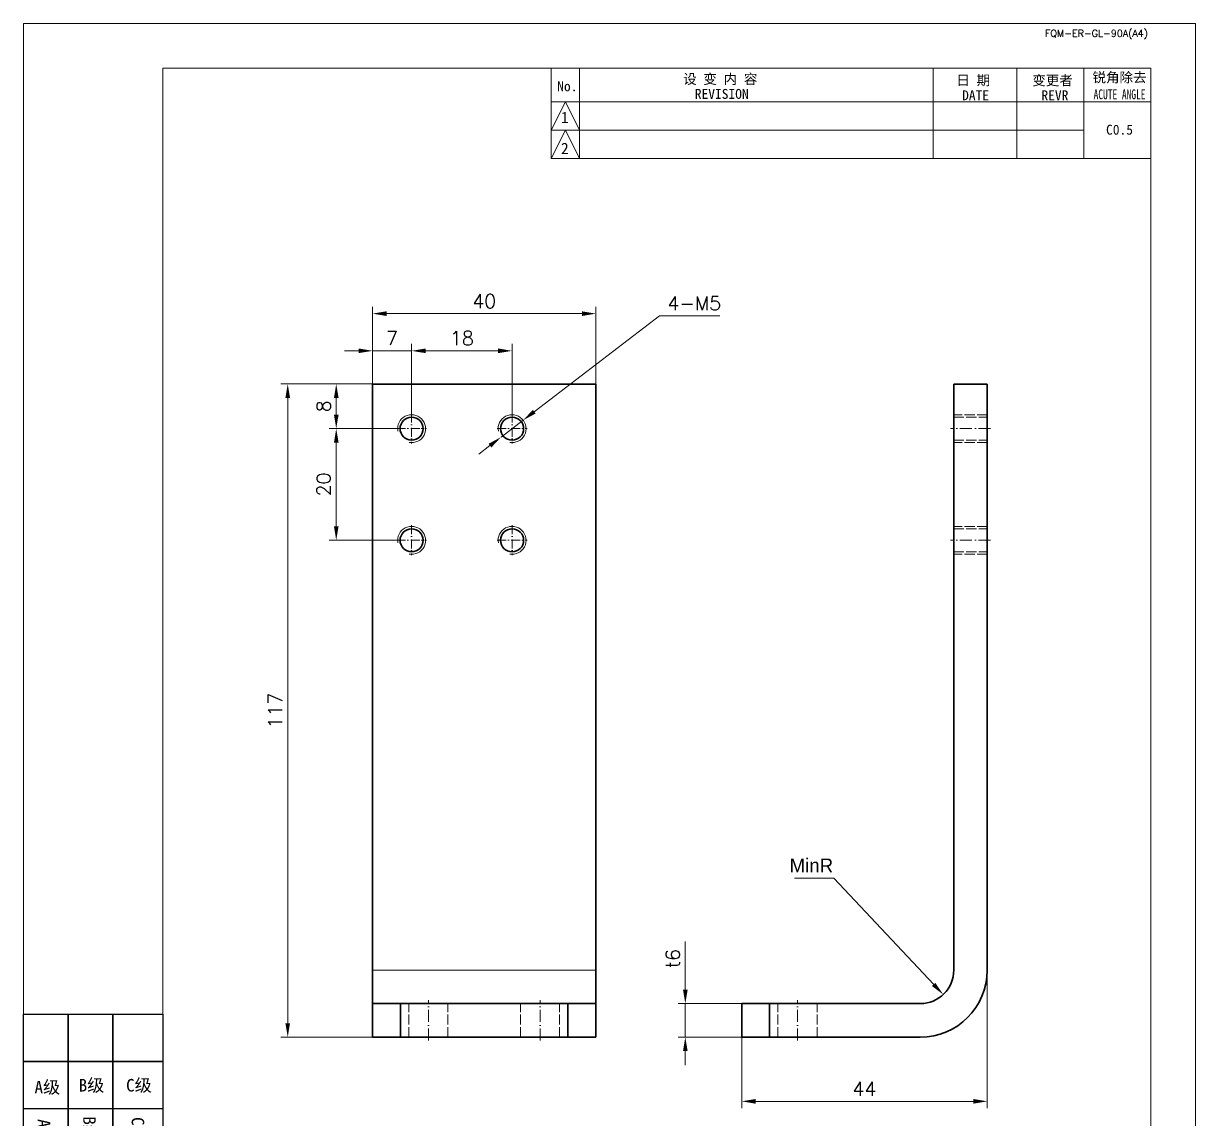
# Model space of a CAD drawing. Header units: millimetres. Extents: x -168473 to -148463, y 295526 to 306160.
# Drawn here: x -167678.3 to -167468.3, y 305321.2 to 305517.4 of the extents above; entities that cross this region are included whole.
import ezdxf
from ezdxf.enums import TextEntityAlignment as Align

# ---------------------------------------------------------------- set-up
doc = ezdxf.new("R2010")
doc.units = ezdxf.units.MM
doc.linetypes.add('DASHDOT', pattern=[18.5, 12, -3, 0.5, -3])
doc.linetypes.add('DASHED', pattern=[15, 12, -3])
for name, color, linetype, lineweight in [('A4', 3, 'Continuous', 20), ('图框', 7, 'Continuous', 20), ('尺寸线', 3, 'Continuous', 13), ('文字', 1, 'Continuous', 13), ('细实线', 4, 'Continuous', 25)]:
    doc.layers.add(name, color=color, linetype=linetype, lineweight=lineweight)
doc.styles.add('CH-1', font='')
doc.styles.get("Standard").update_dxf_attribs({"font": 'txt', "bigfont": 'gbcbig.shx'})
doc.styles.get('CH-1').set_extended_font_data('SimSun')
doc.dimstyles.new('副本01', dxfattribs={"dimtxt": 2.5, "dimasz": 2.5, "dimexe": 1.25, "dimexo": 0, "dimgap": 1, "dimtad": 1, "dimdsep": 46, "dimtxsty": 'Standard', "dimcen": 1, "dimclrd": 3, "dimclre": 3, "dimclrt": 1, "dimadec": 1, "dimazin": 2, "dimtfac": 1, "dimtmove": 0, "dimatfit": 3, "dimfxl": 0, "dimtolj": 1, "dimlwd": -1, "dimlwe": -1, "dimarcsym": 0})
doc.dimstyles.new('副本01$3', dxfattribs={"dimtxt": 2.5, "dimasz": 2.5, "dimexe": 1.25, "dimexo": 0, "dimgap": 1, "dimtad": 1, "dimtih": 1, "dimtoh": 1, "dimdsep": 46, "dimtxsty": 'Standard', "dimcen": 1, "dimclrd": 3, "dimclre": 3, "dimclrt": 1, "dimadec": 1, "dimazin": 2, "dimtfac": 1, "dimtmove": 0, "dimatfit": 3, "dimfxl": 0, "dimtolj": 1, "dimlwd": -1, "dimlwe": -1, "dimarcsym": 0})
doc.dimstyles.new('副本01$4', dxfattribs={"dimtxt": 2.5, "dimasz": 2.5, "dimexe": 1.25, "dimexo": 0, "dimgap": 1, "dimtad": 1, "dimtih": 1, "dimtoh": 1, "dimdsep": 46, "dimtxsty": 'Standard', "dimcen": 1, "dimclrd": 3, "dimclre": 3, "dimclrt": 1, "dimadec": 1, "dimazin": 2, "dimtfac": 1, "dimtmove": 0, "dimatfit": 3, "dimfxl": 0, "dimtolj": 1, "dimlwd": -1, "dimlwe": -1, "dimarcsym": 0})

# ---------------------------------------------------------------- blocks, each defined once
blk = doc.blocks.new('机加分类')
at = {"layer": '细实线'}
for p, q in [((-94, -8.5), (-94, 0)), ((-94, 0), (-86, 0)), ((-86, -8.5), (-86, 0)), ((-86, 0), (-78, 0)), ((-86, 0), (-86, -8.5)), ((-78, -8.5), (-78, 0)), ((-78, 0), (-69, 0)), ((-78, 0), (-78, -8.5)), ((-69, 0), (-69, -8.5)), ((-86, -8.5), (-94, -8.5)), ((-94, -17), (-94, -8.5)), ((-94, -8.5), (-86, -8.5)), ((-78, -8.5), (-86, -8.5)), ((-86, -17), (-86, -8.5)), ((-86, -8.5), (-78, -8.5)), ((-86, -8.5), (-86, -17)), ((-69, -8.5), (-78, -8.5)), ((-78, -17), (-78, -8.5)), ((-78, -8.5), (-69, -8.5)), ((-78, -8.5), (-78, -17)), ((-69, -8.5), (-69, -17)), ((-86, -17), (-94, -17)), ((-94, -69.55), (-94, -17)), ((-78, -17), (-86, -17)), ((-86, -69.55), (-86, -17)), ((-86, -17), (-86, -69.55)), ((-69, -17), (-78, -17)), ((-78, -69.55), (-78, -17)), ((-78, -17), (-78, -69.55)), ((-69, -17), (-69, -69.55)), ((-86, -69.55), (-94, -69.55)), ((-78, -69.55), (-86, -69.55)), ((-69, -69.55), (-78, -69.55))]:
    blk.add_line(p, q, dxfattribs=at)
at = {"layer": '文字', "color": 1, "linetype": 'Continuous', "style": 'CH-1'}
blk.add_text('A级', height=2.25, dxfattribs=at).set_placement((-89.72, -14.22, -250.08), align=Align.CENTER)
for s, p in [('B级', (-81.81, -12.71, -250.08)), ('C级', (-73.31, -12.71, -250.08))]:
    blk.add_text(s, height=2.25, dxfattribs=at).set_placement(p, align=Align.MIDDLE)
for s, p in [('A级:大型加工中心，加工难度较大。', (-90.3, -43.36)), ('B级:一般机加，一般难度。', (-82.16, -36.72)), ('C级:普通焊接、折弯，无高精度要求。', (-73.47, -44.53))]:
    blk.add_text(s, height=2.25, rotation=270, dxfattribs=at).set_placement(p, align=Align.MIDDLE)
blk = doc.blocks.new('1比1 竖框')
at = {"layer": '图框'}
for p, q in [((0, 0), (0, 297)), ((0, 297), (210, 297)), ((178, 297), (202, 297)), ((210, 297), (210, 0)), ((25, 289), (202, 289)), ((25, 10), (25, 289)), ((25, 272.79), (25, 289)), ((94.55, 272.79), (94.55, 289)), ((99.62, 289), (99.62, 272.79)), ((163, 289), (163, 272.79)), ((163, 289), (163, 272.79)), ((163, 289), (163, 272.79)), ((163, 289), (163, 272.79)), ((163, 289), (163, 272.79)), ((178, 289), (178, 272.79)), ((178, 289), (178, 272.79)), ((178, 289), (178, 272.79)), ((178, 289), (178, 272.79)), ((178, 289), (178, 272.79)), ((178, 289), (202, 289)), ((178, 289), (202, 289)), ((178, 289), (202, 289)), ((178, 289), (202, 289)), ((202, 289), (178, 289)), ((190, 289), (190, 272.79)), ((190, 289), (190, 272.79)), ((190, 289), (190, 272.79)), ((190, 289), (190, 272.79)), ((190, 289), (190, 272.79)), ((202, 289), (202, 10)), ((94.55, 277.86), (97.09, 282.93)), ((94.55, 282.93), (190, 282.93)), ((94.55, 282.93), (190, 282.93)), ((94.55, 282.93), (190, 282.93)), ((94.55, 282.93), (190, 282.93)), ((97.09, 282.93), (99.62, 277.86)), ((190, 282.93), (202, 282.93)), ((190, 282.93), (202, 282.93)), ((190, 282.93), (202, 282.93)), ((190, 282.93), (202, 282.93)), ((94.55, 272.79), (97.09, 277.86)), ((94.55, 277.86), (190, 277.86)), ((94.55, 277.86), (190, 277.86)), ((94.55, 277.86), (190, 277.86)), ((94.55, 277.86), (190, 277.86)), ((97.09, 277.86), (99.62, 272.79)), ((94.55, 272.79), (202, 272.79)), ((202, 272.79), (94.55, 272.79)), ((94.55, 272.79), (202, 272.79)), ((94.55, 272.79), (202, 272.79))]:
    blk.add_line(p, q, dxfattribs=at)
blk.add_blockref('机加分类', (94, 119.55))
at = {"layer": '图框', "style": 'CH-1'}
for s, height, p in [('设 变 内 容', 1.775, (124.84, 287.09)), ('日 期', 1.775, (170.17, 286.84)), ('变更者', 1.775, (184.38, 286.84)), ('锐角除去', 1.775, (196.38, 287.37)), ('No.', 1.775, (97.45, 285.73)), ('REVISION', 1.775, (125.11, 284.38)), ('DATE', 1.775, (170.59, 284.13)), ('REVR', 1.775, (184.8, 284.13)), ('1', 2.03, (97, 280.16)), ('C0.5', 1.775, (196.38, 277.97)), ('2', 2.03, (97, 274.61))]:
    blk.add_text(s, height=height, dxfattribs=at).set_placement(p, align=Align.MIDDLE)
at = {"layer": '图框', "style": 'CH-1', "width": 0.7}
blk.add_text('ACUTE ANGLE', height=1.7746, dxfattribs=at).set_placement((196.38, 284.31), align=Align.MIDDLE)
at = {"layer": '图框', "insert": (192.25, 295), "char_height": 1.25, "width": 39, "attachment_point": 5}
blk.add_mtext('{\\Ftxt,@extfont2|c134;FQM-ER-GL-90A(A4)}', dxfattribs=at)
blk = doc.blocks.new('*D7572')
at = {"layer": 'Defpoints', "color": 0}
for p in [(-167590.75, 305458.73), (-167608.75, 305447.48), (-167590.75, 305447.48)]:
    blk.add_point(p, dxfattribs=at)
at = {"layer": '尺寸线', "color": 3}
for p, q in [((-167608.75, 305447.48), (-167608.75, 305459.98)), ((-167590.75, 305447.48), (-167590.75, 305459.98)), ((-167606.25, 305458.73), (-167593.25, 305458.73))]:
    blk.add_line(p, q, dxfattribs=at)
for points in [[(-167606.25, 305459.15), (-167606.25, 305458.32), (-167608.75, 305458.73)], [(-167593.25, 305459.15), (-167593.25, 305458.32), (-167590.75, 305458.73)]]:
    blk.add_solid(points, dxfattribs=at)
at = {"layer": '尺寸线', "color": 1, "insert": (-167599.75, 305460.98), "char_height": 2.5, "attachment_point": 5}
blk.add_mtext('\\A1;18', dxfattribs=at)
blk = doc.blocks.new('*D7573')
at = {"layer": 'Defpoints', "color": 0}
for p in [(-167615.75, 305458.73), (-167615.75, 305452.79), (-167608.75, 305450.11)]:
    blk.add_point(p, dxfattribs=at)
at = {"layer": '尺寸线', "color": 3}
for p, q in [((-167615.75, 305452.79), (-167615.75, 305459.98)), ((-167608.75, 305450.11), (-167608.75, 305459.98)), ((-167618.25, 305458.73), (-167620.75, 305458.73)), ((-167608.75, 305458.73), (-167615.75, 305458.73)), ((-167606.25, 305458.73), (-167603.75, 305458.73))]:
    blk.add_line(p, q, dxfattribs=at)
for points in [[(-167618.25, 305459.15), (-167618.25, 305458.32), (-167615.75, 305458.73)], [(-167606.25, 305459.15), (-167606.25, 305458.32), (-167608.75, 305458.73)]]:
    blk.add_solid(points, dxfattribs=at)
at = {"layer": '尺寸线', "color": 1, "insert": (-167612.25, 305460.98), "char_height": 2.5, "attachment_point": 5}
blk.add_mtext('\\A1;7', dxfattribs=at)
blk = doc.blocks.new('*D7574')
at = {"layer": 'Defpoints', "color": 0}
for p in [(-167575.75, 305465.39), (-167615.75, 305452.79), (-167575.75, 305452.79)]:
    blk.add_point(p, dxfattribs=at)
at = {"layer": '尺寸线', "color": 3}
for p, q in [((-167615.75, 305452.79), (-167615.75, 305466.64)), ((-167575.75, 305452.79), (-167575.75, 305466.64)), ((-167613.25, 305465.39), (-167578.25, 305465.39))]:
    blk.add_line(p, q, dxfattribs=at)
for points in [[(-167613.25, 305465.81), (-167613.25, 305464.97), (-167615.75, 305465.39)], [(-167578.25, 305465.81), (-167578.25, 305464.97), (-167575.75, 305465.39)]]:
    blk.add_solid(points, dxfattribs=at)
at = {"layer": '尺寸线', "color": 1, "insert": (-167595.75, 305467.64), "char_height": 2.5, "attachment_point": 5}
blk.add_mtext('\\A1;40', dxfattribs=at)
blk = doc.blocks.new('*D7575')
at = {"layer": 'Defpoints', "color": 0}
for p in [(-167611.44, 305444.79), (-167622.26, 305424.79), (-167611.44, 305424.79)]:
    blk.add_point(p, dxfattribs=at)
at = {"layer": '尺寸线', "color": 3}
for p, q in [((-167611.44, 305444.79), (-167623.51, 305444.79)), ((-167622.26, 305442.29), (-167622.26, 305427.29)), ((-167611.44, 305424.79), (-167623.51, 305424.79))]:
    blk.add_line(p, q, dxfattribs=at)
for points in [[(-167622.67, 305442.29), (-167621.84, 305442.29), (-167622.26, 305444.79)], [(-167622.67, 305427.29), (-167621.84, 305427.29), (-167622.26, 305424.79)]]:
    blk.add_solid(points, dxfattribs=at)
at = {"layer": '尺寸线', "color": 1, "insert": (-167624.51, 305434.79), "char_height": 2.5, "attachment_point": 5, "rotation": 90}
blk.add_mtext('\\A1;20', dxfattribs=at)
blk = doc.blocks.new('*D7576')
at = {"layer": 'Defpoints', "color": 0}
for p in [(-167622.26, 305452.79), (-167615.75, 305452.79), (-167619.09, 305444.79)]:
    blk.add_point(p, dxfattribs=at)
at = {"layer": '尺寸线', "color": 3}
for p, q in [((-167615.75, 305452.79), (-167623.51, 305452.79)), ((-167622.26, 305447.29), (-167622.26, 305450.29)), ((-167619.09, 305444.79), (-167623.51, 305444.79))]:
    blk.add_line(p, q, dxfattribs=at)
for points in [[(-167622.67, 305450.29), (-167621.84, 305450.29), (-167622.26, 305452.79)], [(-167622.67, 305447.29), (-167621.84, 305447.29), (-167622.26, 305444.79)]]:
    blk.add_solid(points, dxfattribs=at)
at = {"layer": '尺寸线', "color": 1, "insert": (-167624.51, 305448.79), "char_height": 2.5, "attachment_point": 5, "rotation": 90}
blk.add_mtext('\\A1;8', dxfattribs=at)
blk = doc.blocks.new('*D7577')
at = {"layer": 'Defpoints', "color": 0}
for p in [(-167619.63, 305452.79), (-167630.95, 305335.79), (-167615.75, 305335.79)]:
    blk.add_point(p, dxfattribs=at)
at = {"layer": '尺寸线', "color": 3}
for p, q in [((-167619.63, 305452.79), (-167632.2, 305452.79)), ((-167630.95, 305450.29), (-167630.95, 305338.29)), ((-167615.75, 305335.79), (-167632.2, 305335.79))]:
    blk.add_line(p, q, dxfattribs=at)
for points in [[(-167631.37, 305450.29), (-167630.54, 305450.29), (-167630.95, 305452.79)], [(-167631.37, 305338.29), (-167630.54, 305338.29), (-167630.95, 305335.79)]]:
    blk.add_solid(points, dxfattribs=at)
at = {"layer": '尺寸线', "color": 1, "insert": (-167633.2, 305394.29), "char_height": 2.5, "attachment_point": 5, "rotation": 90}
blk.add_mtext('\\A1;117', dxfattribs=at)
blk = doc.blocks.new('*D7578')
at = {"layer": 'Defpoints', "color": 0}
for p in [(-167559.72, 305341.79), (-167549.62, 305341.79), (-167549.62, 305335.79)]:
    blk.add_point(p, dxfattribs=at)
at = {"layer": '尺寸线', "color": 3}
for p, q in [((-167559.72, 305344.29), (-167559.72, 305352.95)), ((-167549.62, 305341.79), (-167560.97, 305341.79)), ((-167559.72, 305335.79), (-167559.72, 305341.79)), ((-167549.62, 305335.79), (-167560.97, 305335.79)), ((-167559.72, 305333.29), (-167559.72, 305330.79))]:
    blk.add_line(p, q, dxfattribs=at)
for points in [[(-167560.13, 305344.29), (-167559.3, 305344.29), (-167559.72, 305341.79)], [(-167560.13, 305333.29), (-167559.3, 305333.29), (-167559.72, 305335.79)]]:
    blk.add_solid(points, dxfattribs=at)
at = {"layer": '尺寸线', "color": 1, "insert": (-167561.97, 305349.87), "char_height": 2.5, "attachment_point": 5, "rotation": 90}
blk.add_mtext('\\A1;t6', dxfattribs=at)
blk = doc.blocks.new('*D7579')
at = {"layer": 'Defpoints', "color": 0}
for p in [(-167505.62, 305351.63), (-167549.62, 305335.79), (-167505.62, 305324.29)]:
    blk.add_point(p, dxfattribs=at)
at = {"layer": '尺寸线', "color": 3}
for p, q in [((-167505.62, 305351.63), (-167505.62, 305323.04)), ((-167549.62, 305335.79), (-167549.62, 305323.04)), ((-167547.12, 305324.29), (-167508.12, 305324.29))]:
    blk.add_line(p, q, dxfattribs=at)
for points in [[(-167547.12, 305324.71), (-167547.12, 305323.87), (-167549.62, 305324.29)], [(-167508.12, 305324.71), (-167508.12, 305323.87), (-167505.62, 305324.29)]]:
    blk.add_solid(points, dxfattribs=at)
at = {"layer": '尺寸线', "color": 1, "insert": (-167527.62, 305326.54), "char_height": 2.5, "attachment_point": 5}
blk.add_mtext('\\A1;44', dxfattribs=at)
blk = doc.blocks.new('*D7580')
at = {"layer": 'Defpoints', "color": 0}
for p in [(-167588.77, 305446.31), (-167592.74, 305443.27)]:
    blk.add_point(p, dxfattribs=at)
at = {"layer": '尺寸线', "color": 3}
for p, q in [((-167564.37, 305464.99), (-167586.78, 305447.83)), ((-167553.54, 305464.99), (-167564.37, 305464.99)), ((-167592.74, 305443.27), (-167588.77, 305446.31)), ((-167594.72, 305441.75), (-167596.71, 305440.23))]:
    blk.add_line(p, q, dxfattribs=at)
for points in [[(-167587.03, 305448.16), (-167586.53, 305447.5), (-167588.77, 305446.31)], [(-167594.97, 305442.08), (-167594.47, 305441.42), (-167592.74, 305443.27)]]:
    blk.add_solid(points, dxfattribs=at)
at = {"layer": '尺寸线', "color": 1, "insert": (-167558.12, 305467.24), "char_height": 2.5, "attachment_point": 5}
blk.add_mtext('\\A1;4-M5', dxfattribs=at)
blk = doc.blocks.new('*D7581')
at = {"layer": 'Defpoints', "color": 0}
for p in [(-167517.62, 305347.79), (-167513.51, 305343.42)]:
    blk.add_point(p, dxfattribs=at)
at = {"layer": '尺寸线', "color": 3}
for p, q in [((-167540.13, 305364.29), (-167533.13, 305364.29)), ((-167533.13, 305364.29), (-167515.22, 305345.24))]:
    blk.add_line(p, q, dxfattribs=at)
blk.add_solid([(-167514.92, 305345.52), (-167515.53, 305344.95), (-167513.51, 305343.42)], dxfattribs=at)
at = {"layer": '尺寸线', "color": 1, "insert": (-167537.13, 305366.54), "char_height": 2.5, "attachment_point": 5}
blk.add_mtext('\\A1;{\\Fg13f12d,@extfont2|c134;MinR}', dxfattribs=at)

msp = doc.modelspace()

# ---------------------------------------------------------------- linework, layer by layer
at = {"color": 7, "lineweight": 35}
for p, q in [((-167575.752, 305452.788), (-167615.752, 305452.788)), ((-167615.752, 305347.788), (-167615.752, 305452.788)), ((-167575.752, 305347.788), (-167575.752, 305452.788)), ((-167511.622, 305347.788), (-167511.622, 305452.788)), ((-167511.622, 305452.788), (-167505.622, 305452.788)), ((-167505.622, 305347.788), (-167505.622, 305452.788)), ((-167615.752, 305341.788), (-167615.752, 305347.788)), ((-167575.752, 305347.788), (-167575.752, 305341.788)), ((-167615.752, 305341.788), (-167610.752, 305341.788)), ((-167615.752, 305341.788), (-167615.752, 305335.788)), ((-167580.752, 305341.788), (-167610.752, 305341.788)), ((-167610.752, 305341.788), (-167610.752, 305335.788)), ((-167580.752, 305341.788), (-167575.752, 305341.788)), ((-167580.752, 305341.788), (-167580.752, 305335.788)), ((-167575.752, 305341.788), (-167575.752, 305335.788)), ((-167549.622, 305341.788), (-167544.622, 305341.788)), ((-167549.622, 305341.788), (-167549.622, 305335.788)), ((-167544.622, 305341.788), (-167544.622, 305335.788)), ((-167517.622, 305341.788), (-167544.622, 305341.788)), ((-167615.752, 305335.788), (-167610.752, 305335.788)), ((-167610.752, 305335.788), (-167580.752, 305335.788)), ((-167575.752, 305335.788), (-167580.752, 305335.788)), ((-167544.622, 305335.788), (-167549.622, 305335.788)), ((-167544.622, 305335.788), (-167517.622, 305335.788))]:
    msp.add_line(p, q, dxfattribs=at)
at = {"color": 7, "linetype": 'DASHDOT', "lineweight": 13, "ltscale": 0.134363}
for p, q in [((-167608.752, 305447.475), (-167608.752, 305442.101)), ((-167590.752, 305447.475), (-167590.752, 305442.101)), ((-167608.752, 305427.475), (-167608.752, 305422.101)), ((-167590.752, 305427.475), (-167590.752, 305422.101))]:
    msp.add_line(p, q, dxfattribs=at)
at = {"color": 7, "linetype": 'DASHED', "lineweight": 13, "ltscale": 0.15}
for p, q in [((-167505.622, 305447.288), (-167511.622, 305447.288)), ((-167505.622, 305447.288), (-167511.622, 305447.288)), ((-167511.622, 305446.855), (-167505.622, 305446.855)), ((-167511.622, 305446.855), (-167505.622, 305446.855)), ((-167511.622, 305442.721), (-167505.622, 305442.721)), ((-167511.622, 305442.721), (-167505.622, 305442.721)), ((-167505.622, 305442.288), (-167511.622, 305442.288)), ((-167505.622, 305442.288), (-167511.622, 305442.288)), ((-167505.622, 305427.288), (-167511.622, 305427.288)), ((-167505.622, 305427.288), (-167511.622, 305427.288)), ((-167511.622, 305426.855), (-167505.622, 305426.855)), ((-167511.622, 305426.855), (-167505.622, 305426.855)), ((-167511.622, 305422.721), (-167505.622, 305422.721)), ((-167511.622, 305422.721), (-167505.622, 305422.721)), ((-167505.622, 305422.288), (-167511.622, 305422.288)), ((-167505.622, 305422.288), (-167511.622, 305422.288)), ((-167609.252, 305335.788), (-167609.252, 305341.788)), ((-167602.252, 305335.788), (-167602.252, 305341.788)), ((-167589.252, 305335.788), (-167589.252, 305341.788)), ((-167582.252, 305335.788), (-167582.252, 305341.788)), ((-167544.622, 305341.788), (-167544.622, 305335.788)), ((-167543.122, 305335.788), (-167543.122, 305341.788)), ((-167543.122, 305335.788), (-167543.122, 305341.788)), ((-167536.122, 305335.788), (-167536.122, 305341.788)), ((-167536.122, 305335.788), (-167536.122, 305341.788))]:
    msp.add_line(p, q, dxfattribs=at)
at = {"color": 7, "linetype": 'DASHDOT', "lineweight": 13, "ltscale": 0.134355}
for p, q in [((-167611.439, 305444.788), (-167606.064, 305444.788)), ((-167593.439, 305444.788), (-167588.064, 305444.788)), ((-167611.439, 305424.788), (-167606.064, 305424.788)), ((-167593.439, 305424.788), (-167588.064, 305424.788))]:
    msp.add_line(p, q, dxfattribs=at)
at = {"color": 7, "linetype": 'DASHDOT', "lineweight": 13, "ltscale": 0.18}
for p, q in [((-167505.022, 305444.788), (-167512.222, 305444.788)), ((-167505.022, 305424.788), (-167512.222, 305424.788))]:
    msp.add_line(p, q, dxfattribs=at)
at = {"color": 7, "lineweight": 13}
msp.add_line((-167575.752, 305347.788), (-167615.752, 305347.788), dxfattribs=at)
at = {"color": 7, "linetype": 'DASHED', "lineweight": 13}
msp.add_line((-167615.752, 305347.788), (-167575.752, 305347.788), dxfattribs=at)
at = {"color": 7, "linetype": 'DASHDOT', "lineweight": 13, "ltscale": 0.180005}
for p, q in [((-167605.752, 305335.188), (-167605.752, 305342.388)), ((-167585.752, 305335.188), (-167585.752, 305342.388)), ((-167539.622, 305335.188), (-167539.622, 305342.388))]:
    msp.add_line(p, q, dxfattribs=at)
at = {"color": 7, "lineweight": 35}
for centre in [(-167608.752, 305444.788), (-167590.752, 305444.788), (-167608.752, 305424.788), (-167590.752, 305424.788)]:
    msp.add_circle(centre, 2.067, dxfattribs=at)
at = {"color": 7, "lineweight": 13}
for centre in [(-167608.752, 305444.788), (-167590.752, 305444.788), (-167608.752, 305424.788), (-167590.752, 305424.788)]:
    msp.add_arc(centre, 2.5, 259.99999, 190.00001, dxfattribs=at)
at = {"color": 7, "lineweight": 35}
for radius in [6, 12]:
    msp.add_arc((-167517.622, 305347.788), radius, 270.00001, 360, dxfattribs=at)
at = {"layer": 'A4'}
msp.add_lwpolyline([(-167678.302, 305517.375), (-167468.302, 305517.375), (-167468.302, 305220.375), (-167678.302, 305220.375)], close=True, dxfattribs=at)
msp.add_lwpolyline([(-167678.302, 305517.375), (-167468.302, 305517.375), (-167468.302, 305220.375), (-167678.302, 305220.375)], close=True, dxfattribs=at)

# ---------------------------------------------------------------- block references
at = {"layer": '图框'}
msp.add_blockref('1比1 竖框', (-167678.302, 305220.375), dxfattribs=at)

# ---------------------------------------------------------------- dimensions: what is measured, and where the dimension line sits
at = {"layer": '尺寸线'}
for base, p1, p2, picture, middle in [((-167575.752, 305465.389), (-167615.752, 305452.788), (-167575.752, 305452.788), '*D7574', (-167595.752, 305467.639)), ((-167615.752, 305458.733), (-167608.752, 305450.111), (-167615.752, 305452.788), '*D7573', (-167612.252, 305460.983)), ((-167590.752, 305458.733), (-167608.752, 305447.475), (-167590.752, 305447.475), '*D7572', (-167599.752, 305460.983)), ((-167505.622, 305324.29), (-167549.622, 305335.788), (-167505.622, 305351.625), '*D7579', (-167527.622, 305326.54))]:
    dim = msp.add_linear_dim(base=base, p1=p1, p2=p2, dimstyle='副本01', dxfattribs=at)
    dim.commit()
    dim.dimension.update_dxf_attribs({"geometry": picture, "text_midpoint": middle})
dim = msp.add_diameter_dim_2p(p1=(-167592.736, 305443.268), p2=(-167588.767, 305446.308), dimstyle='副本01$3', override={"dimpost": '4-M<>'}, dxfattribs=at)
dim.commit()
dim.dimension.update_dxf_attribs({"geometry": '*D7580', "text_midpoint": (-167558.121, 305464.989), "dimtype": 163})
for base, p1, p2, picture, middle in [((-167630.953, 305335.788), (-167619.629, 305452.788), (-167615.752, 305335.788), '*D7577', (-167633.203, 305394.288)), ((-167622.257, 305452.788), (-167619.086, 305444.788), (-167615.752, 305452.788), '*D7576', (-167624.507, 305448.788)), ((-167622.257, 305424.788), (-167611.439, 305444.788), (-167611.439, 305424.788), '*D7575', (-167624.507, 305434.788))]:
    dim = msp.add_linear_dim(base=base, p1=p1, p2=p2, angle=90, dimstyle='副本01', dxfattribs=at)
    dim.commit()
    dim.dimension.update_dxf_attribs({"geometry": picture, "text_midpoint": middle})
dim = msp.add_radius_dim(center=(-167517.622, 305347.788), mpoint=(-167513.512, 305343.416), text='{\\Fg13f12d,@extfont2|c134;MinR}', dimstyle='副本01$4', override={"dimtmove": 1}, dxfattribs=at)
dim.commit()
dim.dimension.update_dxf_attribs({"geometry": '*D7581', "text_midpoint": (-167533.132, 305364.285), "dimtype": 164})
dim = msp.add_linear_dim(base=(-167559.718, 305341.788), p1=(-167549.622, 305335.788), p2=(-167549.622, 305341.788), angle=90, dimstyle='副本01', override={"dimpost": 't<>'}, dxfattribs=at)
dim.commit()
dim.dimension.update_dxf_attribs({"geometry": '*D7578', "text_midpoint": (-167561.968, 305349.871)})

doc.saveas('drawing.dxf')
